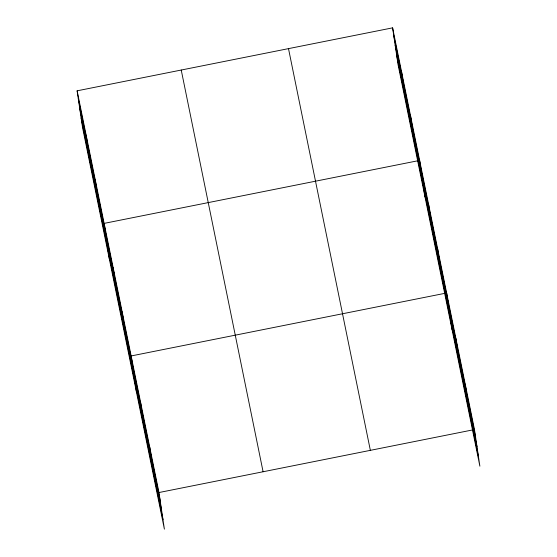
<?xml version="1.0" encoding="UTF-8"?>
<svg xmlns="http://www.w3.org/2000/svg" width="557" height="557" viewBox="0 0 557 557"><rect width="100%" height="100%" fill="white"/><g stroke="black" fill="none" stroke-linecap="round" stroke-linejoin="round"><path stroke-width="0.84" d="M77.124 90.819L158.982 492.534L164.392 529.15L82.527 127.435L77.124 90.819L392.608 27.85L474.473 429.565L479.876 466.181L398.018 64.466L392.608 27.85M158.982 492.534L474.473 429.565M393.778 35.752L475.636 437.468M395.178 45.228L477.036 446.944M396.619 54.99L478.477 456.712M288.498 48.626L370.356 450.348M181.234 70.036L263.092 471.751M78.286 98.721L160.151 500.437M79.686 108.197L161.544 509.913M81.127 117.959L162.992 519.674M465.192 384.038L466.362 391.94M455.918 338.51L457.081 346.412M452.047 329.598L446.637 292.982L131.153 355.951L136.556 392.567M437.635 248.798L438.798 256.7M428.632 204.607L429.795 212.509M425.033 197.032L419.623 160.416L104.138 223.385L109.541 260.001M410.62 116.225L411.79 124.134M401.618 72.041L402.781 79.943M149.701 447.006L150.87 454.909M140.427 401.479L141.596 409.381M122.143 311.76L123.313 319.662M113.141 267.569L114.31 275.471M95.129 179.194L96.298 187.096M86.126 135.003L87.296 142.905"/></g></svg>
